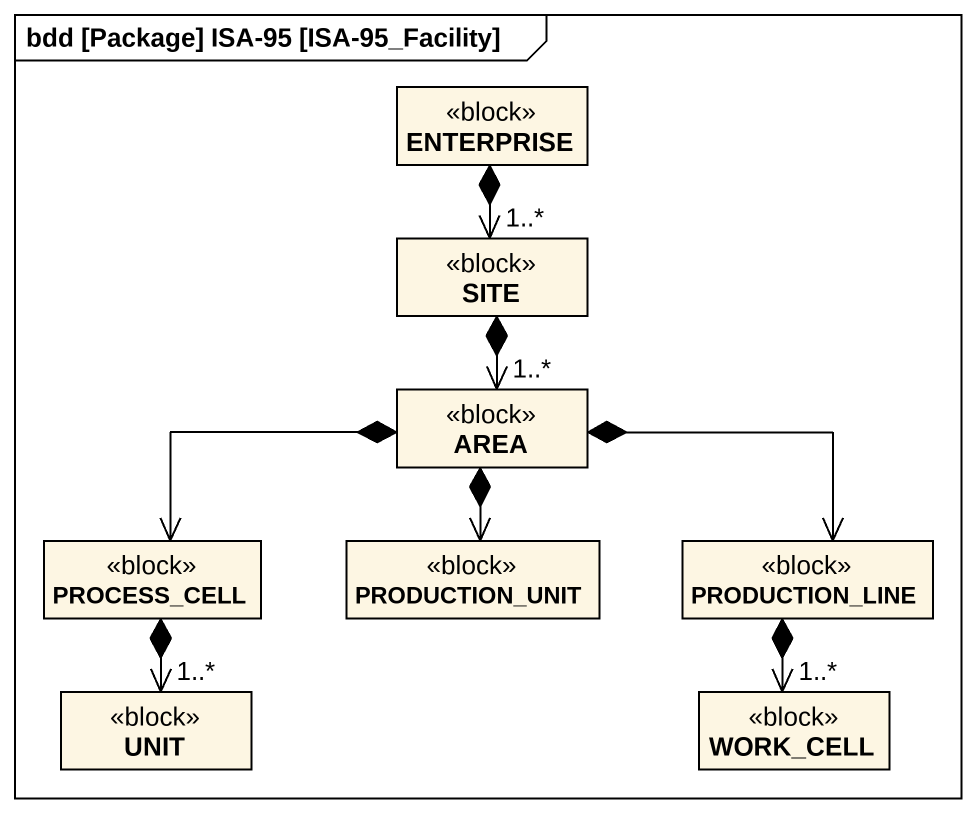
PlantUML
@startuml
mainframe bdd [Package] ISA-95 [ISA-95_Facility]
hide circle
hide empty members
class ENTERPRISE <<block>>
class SITE <<block>>
class AREA <<block>>
class PROCESS_CELL <<block>>
class PRODUCTION_UNIT <<block>>
class PRODUCTION_LINE <<block>>
class UNIT <<block>>
class WORK_CELL <<block>>
ENTERPRISE *--> "1..*" SITE
SITE *--> "1..*" AREA
AREA *-left-> PROCESS_CELL
AREA *--> PRODUCTION_UNIT
AREA *-right-> PRODUCTION_LINE
PROCESS_CELL *--> "1..*" UNIT
PRODUCTION_LINE *--> "1..*" WORK_CELL
@enduml
